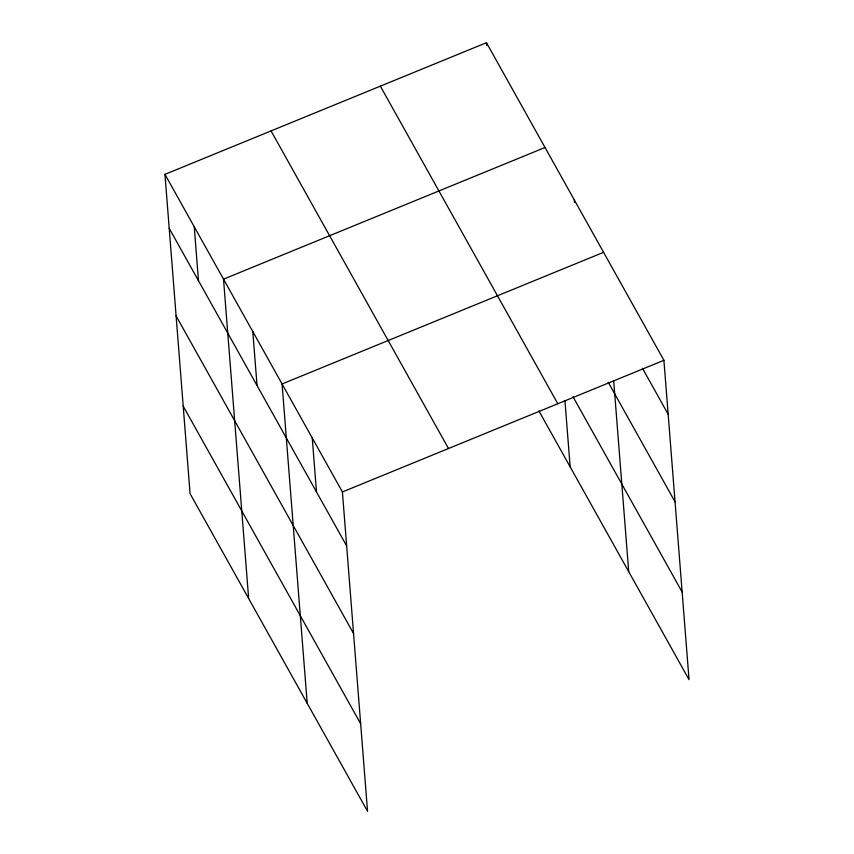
<?xml version="1.0" encoding="UTF-8"?>
<svg xmlns="http://www.w3.org/2000/svg" width="854" height="854" viewBox="0 0 854 854"><rect width="100%" height="100%" fill="white"/><g stroke="black" fill="none" stroke-linecap="round" stroke-linejoin="round"><path stroke-width="1.28" d="M164.961 174.355L342.411 491.957L367.54 811.3L190.09 493.697L164.961 174.355L486.46 42.7L663.91 360.303L689.039 679.645L538.917 410.955M545.023 147.507L223.513 279.162L248.653 598.505M603.575 252.314L282.076 383.98L307.205 703.312M342.411 491.957L663.91 360.303M642.486 368.32L668.159 414.275M608.208 382.218L675.055 501.842M573.023 396.747L682.154 592.068M380.361 86.147L557.811 403.75M271.049 130.908L448.499 448.51M169.199 228.317L346.66 545.93M176.095 315.895L353.545 633.497M183.194 406.12L360.644 723.722M613.674 380.596L628.715 571.657M574.294 199.911L574.507 202.547M564.932 400.505L570.152 466.85M486.46 42.7L486.663 45.337M312.244 437.963L316.492 491.936M252.795 331.565L257.043 385.538M194.232 226.758L198.48 280.731"/></g></svg>
